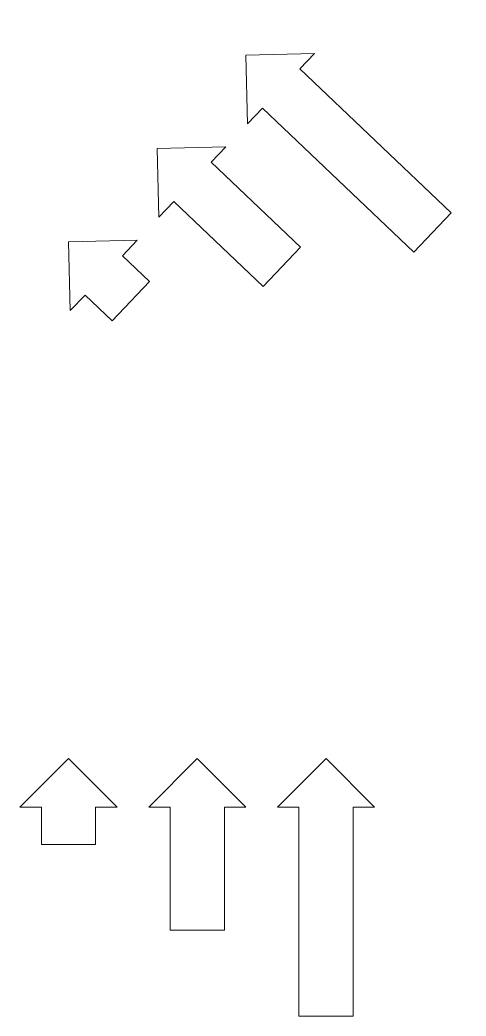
# Model space of a CAD drawing. Header units: millimetres. Extents: x -226 to 1852, y -1200 to 3441.
import ezdxf

# ---------------------------------------------------------------- set-up
doc = ezdxf.new("R2010")
doc.units = ezdxf.units.MM
doc.layers.add('I-FURN', color=30, linetype='Continuous', lineweight=9, true_color=0xff7f00)

# ---------------------------------------------------------------- blocks, each defined once
blk = doc.blocks.new('Small Arrow')
at = {"layer": 'I-FURN'}
for p, q in [((226.3, -226.3), (0, 0)), ((0, 0), (-226.3, -226.3)), ((-226.3, -226.3), (-126.3, -226.3)), ((-126.3, -226.3), (-126.3, -400)), ((126.3, -226.3), (226.3, -226.3)), ((126.3, -400), (126.3, -226.3)), ((-126.3, -400), (126.3, -400))]:
    blk.add_line(p, q, dxfattribs=at)
blk = doc.blocks.new('Medium Arrow')
at = {"layer": 'I-FURN'}
for p, q in [((0, 0), (-226.3, -226.3)), ((226.3, -226.3), (0, 0)), ((-226.3, -226.3), (-126.3, -226.3)), ((-126.3, -226.3), (-126.3, -800)), ((126.3, -226.3), (226.3, -226.3)), ((126.3, -800), (126.3, -226.3)), ((-126.3, -800), (126.3, -800))]:
    blk.add_line(p, q, dxfattribs=at)
blk = doc.blocks.new('Big Arrow')
at = {"layer": 'I-FURN'}
for p, q in [((226.3, -226.3), (0, 0)), ((0, 0), (-226.3, -226.3)), ((-226.3, -226.3), (-126.3, -226.3)), ((-126.3, -226.3), (-126.3, -1200)), ((126.3, -1200), (126.3, -226.3)), ((126.3, -226.3), (226.3, -226.3)), ((-126.3, -1200), (126.3, -1200))]:
    blk.add_line(p, q, dxfattribs=at)

msp = doc.modelspace()

# ---------------------------------------------------------------- block references
at = {"layer": 'I-FURN', "rotation": 46.49247192733282}
for name, p in [('Big Arrow', (826.1, 3277, 1129.6)), ('Medium Arrow', (413.1, 2841.8, 530.1)), ('Small Arrow', (0, 2406.6, 858.9))]:
    msp.add_blockref(name, p, dxfattribs=at)
at = {"layer": 'I-FURN'}
for name, p in [('Small Arrow', (0, 0)), ('Medium Arrow', (600, 0)), ('Big Arrow', (1200, 0))]:
    msp.add_blockref(name, p, dxfattribs=at)

doc.saveas('drawing.dxf')
